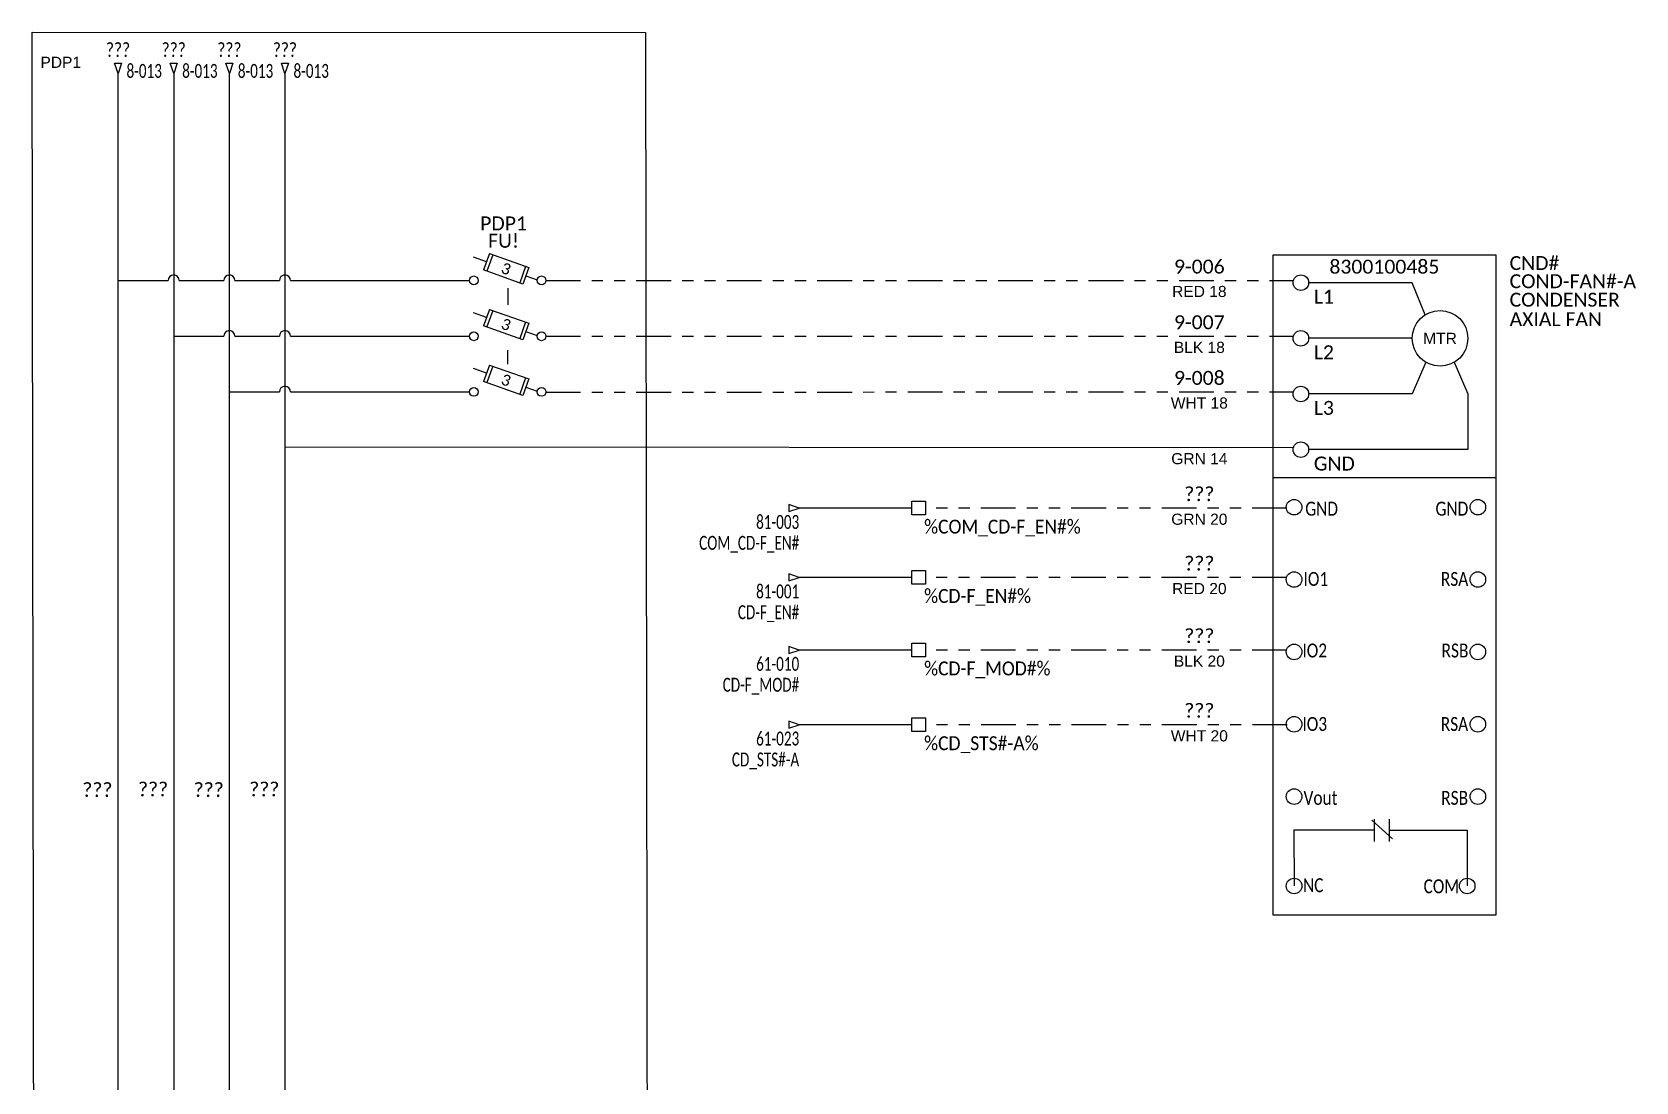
# Model space of a CAD drawing. Header units: inches. Extents: x 1.3 to 15.7, y 2 to 20.9.
# Drawn here: x 1.29 to 15.7, y 11.5 to 20.93 of the extents above; entities that cross this region are included whole.
import ezdxf
from ezdxf.enums import TextEntityAlignment as Align

# ---------------------------------------------------------------- set-up
doc = ezdxf.new("R2010")
doc.units = ezdxf.units.IN
doc.header["$MEASUREMENT"] = 0
doc.linetypes.add('PHANTOM2', pattern=[1.25, 0.625, -0.125, 0.125, -0.125, 0.125, -0.125])
for name, color, linetype in [('BLK_18', 251, 'Continuous'), ('BLK_20', 250, 'Continuous'), ('BRN_8', 46, 'Continuous'), ('DESC', 7, 'Continuous'), ('GRN_14', 76, 'Continuous'), ('GRN_20', 76, 'Continuous'), ('LINK', 9, 'Continuous'), ('LOC', 8, 'Continuous'), ('MISC', 7, 'Continuous'), ('ORG_8', 30, 'Continuous'), ('RED_18', 1, 'Continuous'), ('RED_20', 1, 'Continuous'), ('SYMS', 7, 'Continuous'), ('TAGFIXED', 7, 'Continuous'), ('TAGS', 150, 'Continuous'), ('TERMS', 123, 'Continuous'), ('wht_18', 7, 'Continuous'), ('WHT_20', 7, 'Continuous'), ('WIRENO', 72, 'Continuous'), ('WIREREF_DEST', 52, 'Continuous'), ('XREF', 7, 'Continuous'), ('YEL_8', 2, 'Continuous')]:
    doc.layers.add(name, color=color, linetype=linetype)
doc.styles.get("Standard").update_dxf_attribs({"font": 'arial.ttf'})
doc.styles.add('WD', font='calibri.ttf')

# ---------------------------------------------------------------- blocks, each defined once
blk = doc.blocks.new('HDS21FL0')
for p, q in [((-0.19, 0.168), (-0.307, 0.21)), ((-0.163, 0.241), (-0.216, 0.094)), ((-0.134, 0.231), (-0.187, 0.084)), ((-0.163, 0.241), (0.19, 0.116)), ((0.137, -0.032), (-0.216, 0.094)), ((0.16, 0.126), (0.108, -0.021)), ((0.19, 0.116), (0.137, -0.032)), ((0.164, 0.042), (0.264, 0.006))]:
    blk.add_line(p, q)
at = {"linetype": 'Continuous'}
for centre in [(-0.304, 0), (0.304, 0)]:
    blk.add_circle(centre, 0.04, dxfattribs=at)
at = {"style": 'WD', "width": 0.7}
for tag, p in [('INST', (-0.031, 0.607)), ('LOC', (-0.031, 0.438))]:
    blk.add_attdef(tag, text='', height=0.125, dxfattribs=at).set_placement(p, align=Align.CENTER)
at = {"style": 'WD'}
blk.add_attdef('TAG2', text='', height=0.125, dxfattribs=at).set_placement((-0.031, 0.281), align=Align.CENTER)
for tag, p in [('X2LINK', (0, 0.375)), ('X8LINK', (0, -0.25))]:
    blk.add_attdef(tag, p, '', height=0.01, dxfattribs=at)
at = {"style": 'WD', "width": 0.7}
blk.add_attdef('RATING1', text='', height=0.125, rotation=340.3798, dxfattribs=at).set_placement((-0.013, 0.105), align=Align.MIDDLE_CENTER)
at = {"style": 'WD'}
for tag, p, height, flags in [('CONTACT', (0.098, 0.24), 0.01, 9), ('FAMILY', (0.098, 0.264), 0.01, 9), ('X4TERM01', (-0.344, 0), 0.0125, 1), ('X1TERM02', (0.344, 0), 0.0125, 1)]:
    blk.add_attdef(tag, p, '', height=height, dxfattribs=dict(at, flags=flags))
at = {"linetype": 'Continuous', "style": 'WD', "flags": 8}
blk.add_attdef('TERM01', text='', height=0.125, dxfattribs=at).set_placement((-0.406, -0.031), align=Align.TOP_RIGHT)
blk.add_attdef('TERM02', text='', height=0.125, dxfattribs=at).set_placement((0.406, -0.031), align=Align.TOP_LEFT)
blk = doc.blocks.new('HA1D2')
blk.add_lwpolyline([(0, 0.094), (0.031, 0.094), (0, 0), (-0.031, 0.094), (0, 0.094)])
at = {"style": 'WD', "width": 0.8, "flags": 8}
blk.add_attdef('WIRENO', text='', height=0.125, dxfattribs=at).set_placement((0, 0.15), align=Align.CENTER)
at = {"style": 'WD', "flags": 1}
for tag, p in [('X8TERM01', (0, 0)), ('SIGCODE', (0.026, 0.066))]:
    blk.add_attdef(tag, p, '', height=0.01, dxfattribs=at)
at = {"style": 'WD', "width": 0.7}
for tag, p in [('XREF', (0.077, -0.037)), ('DESC1', (0.077, -0.206))]:
    blk.add_attdef(tag, p, '', height=0.125, dxfattribs=at)
blk = doc.blocks.new('HDS11FL')
for p, q in [((-0.19, 0.168), (-0.307, 0.21)), ((-0.163, 0.241), (-0.216, 0.094)), ((-0.134, 0.231), (-0.187, 0.084)), ((-0.163, 0.241), (0.19, 0.116)), ((0.137, -0.032), (-0.216, 0.094)), ((0.16, 0.126), (0.108, -0.021)), ((0.19, 0.116), (0.137, -0.032)), ((0.164, 0.042), (0.264, 0.006))]:
    blk.add_line(p, q)
at = {"linetype": 'Continuous'}
for centre in [(-0.304, 0), (0.304, 0)]:
    blk.add_circle(centre, 0.04, dxfattribs=at)
at = {"style": 'WD', "width": 0.7}
for tag, p in [('INST', (-0.031, 0.607)), ('LOC', (-0.031, 0.438))]:
    blk.add_attdef(tag, text='', height=0.125, dxfattribs=at).set_placement(p, align=Align.CENTER)
at = {"style": 'WD'}
blk.add_attdef('TAG1', text='', height=0.125, dxfattribs=at).set_placement((-0.031, 0.281), align=Align.CENTER)
for tag, p in [('X2LINK', (0, 0.406)), ('X8LINK', (0, -0.109))]:
    blk.add_attdef(tag, p, '', height=0.01, dxfattribs=at)
at = {"style": 'WD', "width": 0.7}
blk.add_attdef('RATING1', text='', height=0.125, rotation=340.3798, dxfattribs=at).set_placement((-0.013, 0.105), align=Align.MIDDLE_CENTER)
at = {"linetype": 'Continuous', "style": 'WD', "flags": 9}
for tag, p in [('ASSYCODE', (0.126, 0.206)), ('MFG', (0.126, 0.228)), ('CAT', (0.126, 0.247))]:
    blk.add_attdef(tag, text='', height=0.01, dxfattribs=at).set_placement(p, align=Align.CENTER)
at = {"style": 'WD'}
for tag, p, height, flags in [('CONTACT', (0.098, 0.187), 0.01, 9), ('FAMILY', (0.098, 0.264), 0.01, 9), ('X4TERM01', (-0.344, 0), 0.0125, 1), ('X1TERM02', (0.344, 0), 0.0125, 1)]:
    blk.add_attdef(tag, p, '', height=height, dxfattribs=dict(at, flags=flags))
at = {"linetype": 'Continuous', "style": 'WD', "flags": 8}
blk.add_attdef('TERM01', text='', height=0.125, dxfattribs=at).set_placement((-0.406, -0.031), align=Align.TOP_RIGHT)
blk.add_attdef('TERM02', text='', height=0.125, dxfattribs=at).set_placement((0.406, -0.031), align=Align.TOP_LEFT)
blk = doc.blocks.new('*U117')
blk.add_circle((0, 0), 0.0699)
blk = doc.blocks.new('*U118')
at = {"color": 0, "linetype": 'ByBlock', "lineweight": -2, "transparency": 16777216}
for p in [(0, 2.6), (0, 1.95), (0, 1.3), (0, 0.65), (0, 0)]:
    blk.add_blockref('*U117', p, dxfattribs=at)
blk = doc.blocks.new('*U119')
blk.add_circle((0, 0), 0.0699)
blk = doc.blocks.new('*U120')
at = {"color": 0, "linetype": 'ByBlock', "lineweight": -2, "transparency": 16777216}
for p in [(0, 2.6), (0, 1.95), (0, 1.3), (0, 0.65), (0, 0)]:
    blk.add_blockref('*U119', p, dxfattribs=at)
blk = doc.blocks.new('HMO1_COND_FAN')
for p, q in [((0.25, 1.75), (-0.68, 1.75)), ((0.25, 0.75), (-0.68, 0.75)), ((-1, 0), (1, 0))]:
    blk.add_line(p, q)
at = {"ltscale": 0.5}
for p, q in [((0.366, 1.461), (0.25, 1.75)), ((0.25, 1.25), (-0.68, 1.25)), ((0.372, 1.035), (0.25, 0.75)), ((0.628, 1.035), (0.75, 0.75)), ((0.75, 0.75), (0.75, 0.25)), ((0.75, 0.25), (-0.68, 0.25)), ((-0.112, -3.078), (0.072, -3.246)), ((-0.089, -3.27), (-0.089, -3.07)), ((0.046, -3.27), (0.046, -3.07)), ((0.046, -3.17), (0.744, -3.17)), ((0.744, -3.17), (0.744, -3.67))]:
    blk.add_line(p, q, dxfattribs=at)
blk.add_lwpolyline([(-1, 2), (1, 2), (1, -3.932), (-1, -3.932)], close=True)
blk.add_lwpolyline([(-0.089, -3.17), (-0.814, -3.17), (-0.811, -3.67)], dxfattribs=at)
for centre, radius in [((-0.75, 1.75), 0.0699), ((0.5, 1.25), 0.25), ((-0.75, 1.25), 0.0699), ((-0.75, 0.75), 0.0699), ((-0.75, 0.25), 0.0699), ((-0.811, -3.67), 0.0699), ((0.744, -3.67), 0.0699)]:
    blk.add_circle(centre, radius)
for name, p in [('*U120', (-0.811, -2.867)), ('*U118', (0.84, -2.867))]:
    blk.add_blockref(name, p)
at = {"insert": (0.5, 1.25), "char_height": 0.1, "attachment_point": 5}
blk.add_mtext_dynamic_manual_height_columns('MTR', width=1, gutter_width=0.5, heights=[-0.1], dxfattribs=at)
at = {"style": 'WD'}
for tag, p in [('CAT', (0, 1.896)), ('XREF', (2.147, 0.09))]:
    blk.add_attdef(tag, text='', height=0.125, dxfattribs=at).set_placement(p, align=Align.MIDDLE)
for tag, flags, p in [('FAMILY', 9, (0.567, 1.834)), ('INST', 1, (1.307, 1.864)), ('ASSYCODE', 9, (0.567, 1.659))]:
    blk.add_attdef(tag, text='', height=0.125, dxfattribs=dict(at, flags=flags)).set_placement(p, align=Align.CENTER)
for tag, p in [('LOC', (1.125, 1.926)), ('TAG1', (1.125, 1.763)), ('TERM01', (-0.634, 1.625)), ('DESC1', (1.125, 1.597)), ('DESC2', (1.125, 1.422)), ('RATING1', (1.125, 1.422)), ('DESC3', (1.125, 1.247)), ('TERM02', (-0.634, 1.125)), ('TERM03', (-0.634, 0.625)), ('TERM04', (-0.634, 0.125))]:
    blk.add_attdef(tag, text='', height=0.125, dxfattribs=at).set_placement(p, align=Align.MIDDLE_LEFT)
at = {"style": 'WD', "flags": 1}
for tag, p, height in [('X4TERM01', (-0.82, 1.75), 0.0125), ('X4TERM02', (-0.82, 1.25), 0.0125), ('X4TERM03', (-0.82, 0.75), 0.0125), ('X4TERM04', (-0.82, 0.25), 0.0125), ('X4TERM18', (-0.875, -0.275), 0.005), ('X1TERM23', (0.875, -0.277), 0.005), ('X4TERM19', (-0.875, -0.923), 0.005), ('X1TERM24', (0.874, -0.919), 0.005), ('X4TERM20', (-0.874, -1.566), 0.005), ('X1TERM25', (0.876, -1.571), 0.005), ('X4TERM21', (-0.873, -2.212), 0.005), ('X1TERM26', (0.874, -2.218), 0.005), ('X4TERM22', (-0.871, -2.878), 0.005), ('X1TERM27', (0.873, -2.869), 0.005), ('X4TERM29', (-0.873, -3.674), 0.005), ('X1TERM28', (0.777, -3.671), 0.005)]:
    blk.add_attdef(tag, p, '', height=height, dxfattribs=at)
blk.add_attdef('MFG', text='', height=0.125, dxfattribs=at).set_placement((0.337, 1.721), align=Align.MIDDLE)
at = {"style": 'WD'}
for tag, p in [('X4TERMDESC01', (-0.627, 1.625)), ('X4TERMDESC02', (-0.627, 1.125)), ('X4TERMDESC03', (-0.627, 0.625)), ('X4TERMDESC04', (-0.627, 0.062))]:
    blk.add_attdef(tag, text='', height=0.125, dxfattribs=at).set_placement(p, align=Align.TOP_LEFT)
at = {"style": 'WD', "flags": 1}
for tag, p in [('RATING2', (1.125, 1.247)), ('RATING3', (1.125, 1.047)), ('RATING4', (1.125, 0.859)), ('RATING5', (1.125, 0.672)), ('RATING6', (1.125, 0.484)), ('RATING7', (1.125, 0.297)), ('RATING8', (1.125, 0.109)), ('RATING9', (1.125, -0.078)), ('RATING10', (1.125, -0.266)), ('RATING11', (1.125, -0.453)), ('RATING12', (1.125, -0.641))]:
    blk.add_attdef(tag, text='', height=0.125, dxfattribs=at).set_placement(p, align=Align.MIDDLE_LEFT)
at = {"style": 'WD', "width": 0.8}
for tag, p in [('TERM18', (-0.711, -0.218)), ('TERM19', (-0.726, -0.849)), ('TERM20', (-0.736, -1.493)), ('TERM21', (-0.736, -2.152)), ('TERM22', (-0.726, -2.816))]:
    blk.add_attdef(tag, text='', height=0.125, dxfattribs=at).set_placement(p, align=Align.TOP_LEFT)
for tag, p in [('TERM23', (0.754, -0.218)), ('TERM24', (0.754, -0.849)), ('TERM25', (0.755, -1.493)), ('TERM26', (0.753, -2.152)), ('TERM27', (0.752, -2.816)), ('TERM28', (0.672, -3.61))]:
    blk.add_attdef(tag, text='', height=0.125, dxfattribs=at).set_placement(p, align=Align.TOP_RIGHT)
blk.add_attdef('TERM29', text='', height=0.125, dxfattribs=at).set_placement((-0.731, -3.663), align=Align.MIDDLE_LEFT)
blk = doc.blocks.new('WD_WNH')
at = {"linetype": 'Continuous', "style": 'WD'}
blk.add_attdef('WIRENO', text='', height=0.125, dxfattribs=at).set_placement((0, 0.062), align=Align.CENTER)
at = {"style": 'WD', "flags": 1}
for tag, p in [('W01USER', (0, 0.078)), ('W02USER', (0, 0.07)), ('W03USER', (0, 0.062)), ('W04USER', (0, 0.055)), ('W05USER', (0, 0.047)), ('W06USER', (0, 0.039)), ('W07USER', (0, 0.031)), ('W08USER', (0, 0.023)), ('W09USER', (0, 0.016)), ('W10USER', (0, 0.008))]:
    blk.add_attdef(tag, text='', height=0.005, dxfattribs=at).set_placement(p, align=Align.CENTER)
blk = doc.blocks.new('HA1D3')
blk.add_lwpolyline([(-0.094, 0), (-0.094, -0.031), (0, 0), (-0.094, 0.031), (-0.094, 0)])
at = {"style": 'WD', "width": 0.8, "flags": 8}
blk.add_attdef('WIRENO', text='', height=0.125, dxfattribs=at).set_placement((0, 0.094), align=Align.RIGHT)
at = {"style": 'WD', "flags": 1}
blk.add_attdef('SIGCODE', text='', height=0.01, dxfattribs=at).set_placement((-0.02, 0.047), align=Align.RIGHT)
blk.add_attdef('X1TERM01', (0, 0), '', height=0.01, dxfattribs=at)
at = {"style": 'WD', "width": 0.7}
for tag, p in [('XREF', (0, -0.188)), ('DESC1', (0, -0.375))]:
    blk.add_attdef(tag, text='', height=0.125, dxfattribs=at).set_placement(p, align=Align.RIGHT)
blk = doc.blocks.new('HT0001')
for p, q in [((-0.062, 0.062), (0.062, 0.062)), ((-0.062, -0.062), (-0.062, 0.062)), ((0.062, 0.062), (0.062, -0.062)), ((0.062, -0.062), (-0.062, -0.062))]:
    blk.add_line(p, q)
at = {"style": 'WD'}
for tag, p, width in [('INST', (0.062, 0.42), 0.7), ('LOC', (0.062, 0.25), 0.7), ('DESC1', (0.05, -0.385), 0.8)]:
    blk.add_attdef(tag, p, '', height=0.125, dxfattribs=dict(at, width=width))
at = {"linetype": 'Continuous', "style": 'WD'}
for tag, p, height, width, flags in [('TERM01', (0.062, 0.094), 0.125, 0.8, 8), ('TAGSTRIP', (0.05, -0.229), 0.125, 0.9, 8), ('DESC2', (0.05, -0.541), 0.125, 0.8, 8), ('CAT', (0.213, -0.406), 0.109, 0.8, 1), ('DESC3', (0.05, -0.698), 0.125, 0.8, 8)]:
    blk.add_attdef(tag, p, '', height=height, dxfattribs=dict(at, width=width, flags=flags))
at = {"style": 'WD', "flags": 1}
for tag, p, height in [('X4TERM01', (-0.062, 0), 0.0125), ('X4TERMDESC01', (-0.055, -0.023), 0.025), ('X2TERMDESC01', (-0.006, 0.029), 0.025), ('X2TERM01', (0, 0.062), 0.0125), ('STRIPSEQ', (0, 0), 0.00125), ('X2PIN01', (0.033, 0.084), 0.0125), ('X1TERMDESC01', (0.039, 0.007), 0.025), ('X1TERM01', (0.062, 0), 0.0125), ('X1PIN01', (0.087, 0.016), 0.0125), ('X4PIN01', (-0.114, -0.038), 0.0125), ('LINKTERM', (0, -0.002), 0.00125), ('X8TERMDESC01', (0, -0.054), 0.025), ('X8TERM01', (0, -0.062), 0.0125), ('X8PIN01', (0.026, -0.096), 0.0125)]:
    blk.add_attdef(tag, p, '', height=height, dxfattribs=at)
at = {"style": 'WD', "width": 0.7, "flags": 1}
blk.add_attdef('ASSYCODE', (0.062, -0.281), '', height=0.01, dxfattribs=at)
at = {"linetype": 'Continuous', "style": 'WD', "width": 0.8, "flags": 1}
blk.add_attdef('MFG', text='', height=0.109, dxfattribs=at).set_placement((0.088, -0.406), align=Align.RIGHT)
blk = doc.blocks.new('WD_WNV')
at = {"linetype": 'Continuous', "style": 'WD'}
blk.add_attdef('WIRENO', text='', height=0.125, dxfattribs=at).set_placement((-0.05, 0), align=Align.MIDDLE_RIGHT)
at = {"style": 'WD', "flags": 1}
for tag, p in [('W01USER', (-0.062, 0.094)), ('W02USER', (-0.062, 0.086)), ('W03USER', (-0.062, 0.078)), ('W04USER', (-0.062, 0.07)), ('W05USER', (-0.062, 0.062)), ('W06USER', (-0.062, 0.055)), ('W07USER', (-0.062, 0.047)), ('W08USER', (-0.062, 0.039)), ('W09USER', (-0.062, 0.031)), ('W10USER', (-0.062, 0.023))]:
    blk.add_attdef(tag, text='', height=0.005, dxfattribs=at).set_placement(p, align=Align.CENTER)

msp = doc.modelspace()

# ---------------------------------------------------------------- linework, layer by layer
at = {"color": 8, "ltscale": 0.5}
msp.add_lwpolyline([(1.289, 20.933), (6.798, 20.931), (6.825, 2.045), (1.316, 2.045)], close=True, dxfattribs=at)
at = {"layer": 'BLK_18', "linetype": 'PHANTOM2', "ltscale": 0.5}
msp.add_line((5.904, 18.201), (12.616, 18.201), dxfattribs=at)
at = {"layer": 'BLK_20', "ltscale": 0.5}
msp.add_line((9.19, 15.382), (8.18, 15.382), dxfattribs=at)
at = {"layer": 'BLK_20', "linetype": 'PHANTOM2', "ltscale": 0.5}
msp.add_line((12.561, 15.382), (9.315, 15.382), dxfattribs=at)
at = {"layer": 'BRN_8', "ltscale": 0.5}
for p, q in [((2.061, 2.659), (2.061, 20.56)), ((2.061, 18.701), (2.511, 18.701)), ((2.611, 18.701), (3.011, 18.701)), ((3.111, 18.701), (3.51, 18.701)), ((3.61, 18.701), (5.217, 18.701))]:
    msp.add_line(p, q, dxfattribs=at)
for centre in [(2.561, 18.701), (3.061, 18.701), (3.56, 18.701)]:
    msp.add_arc(centre, 0.05, 0, 180, dxfattribs=at)
at = {"layer": 'GRN_14', "ltscale": 0.5}
for p, q in [((3.56, 20.56), (3.56, 2.659)), ((3.56, 17.206), (12.616, 17.201))]:
    msp.add_line(p, q, dxfattribs=at)
at = {"layer": 'GRN_20', "ltscale": 0.5}
msp.add_line((9.19, 16.657), (8.18, 16.657), dxfattribs=at)
at = {"layer": 'GRN_20', "linetype": 'PHANTOM2', "ltscale": 0.5}
msp.add_line((12.561, 16.657), (9.315, 16.657), dxfattribs=at)
at = {"layer": 'LINK'}
for points in [[(5.561, 18.634), (5.561, 18.484)], [(5.561, 17.951), (5.561, 18.076)]]:
    msp.add_lwpolyline(points, dxfattribs=at)
at = {"layer": 'ORG_8', "ltscale": 0.5}
for p, q in [((2.561, 20.56), (2.561, 2.659)), ((2.561, 18.201), (3.011, 18.201)), ((3.111, 18.201), (3.51, 18.201)), ((3.61, 18.201), (5.217, 18.201))]:
    msp.add_line(p, q, dxfattribs=at)
for centre in [(3.061, 18.201), (3.56, 18.201)]:
    msp.add_arc(centre, 0.05, 0, 180, dxfattribs=at)
at = {"layer": 'RED_18', "linetype": 'PHANTOM2', "ltscale": 0.5}
msp.add_line((5.904, 18.702), (12.616, 18.701), dxfattribs=at)
at = {"layer": 'RED_20', "ltscale": 0.5}
msp.add_line((9.19, 16.034), (8.18, 16.034), dxfattribs=at)
at = {"layer": 'RED_20', "linetype": 'PHANTOM2', "ltscale": 0.5}
msp.add_line((12.56, 16.034), (9.315, 16.034), dxfattribs=at)
at = {"layer": 'wht_18', "linetype": 'PHANTOM2', "ltscale": 0.5}
msp.add_line((5.904, 17.699), (12.616, 17.701), dxfattribs=at)
at = {"layer": 'WHT_20', "ltscale": 0.5}
msp.add_line((9.19, 14.711), (8.18, 14.711), dxfattribs=at)
at = {"layer": 'WHT_20', "linetype": 'PHANTOM2', "ltscale": 0.5}
msp.add_line((12.563, 14.711), (9.315, 14.711), dxfattribs=at)
at = {"layer": 'YEL_8', "ltscale": 0.5}
msp.add_line((3.061, 2.659), (3.061, 20.56), dxfattribs=at)
at = {"layer": 'YEL_8'}
for p, q in [((3.061, 17.701), (3.51, 17.701)), ((3.61, 17.701), (5.217, 17.701))]:
    msp.add_line(p, q, dxfattribs=at)
msp.add_arc((3.56, 17.701), 0.05, 0, 180, dxfattribs=at)

# ---------------------------------------------------------------- block references
at = {"layer": 'SYMS', "ltscale": 0.5}
ref = msp.add_blockref('HA1D2', (2.061, 20.56), dxfattribs=at)
ref.add_attrib('WIRENO', '???', dxfattribs={"layer": 'WIREREF_DEST', "height": 0.125, "style": 'WD', "width": 0.8, "flags": 8}).set_placement((2.061, 20.71), align=Align.CENTER)
ref.add_attrib('XREF', '8-013', (2.137, 20.522), dxfattribs={"layer": 'XREF', "height": 0.125, "style": 'WD', "width": 0.7})
ref = msp.add_blockref('HA1D2', (2.561, 20.56), dxfattribs=at)
ref.add_attrib('WIRENO', '???', dxfattribs={"layer": 'WIREREF_DEST', "height": 0.125, "style": 'WD', "width": 0.8, "flags": 8}).set_placement((2.561, 20.71), align=Align.CENTER)
ref.add_attrib('XREF', '8-013', (2.637, 20.522), dxfattribs={"layer": 'XREF', "height": 0.125, "style": 'WD', "width": 0.7})
ref = msp.add_blockref('HA1D2', (3.061, 20.56), dxfattribs=at)
ref.add_attrib('WIRENO', '???', dxfattribs={"layer": 'WIREREF_DEST', "height": 0.125, "style": 'WD', "width": 0.8, "flags": 8}).set_placement((3.061, 20.71), align=Align.CENTER)
ref.add_attrib('XREF', '8-013', (3.137, 20.522), dxfattribs={"layer": 'XREF', "height": 0.125, "style": 'WD', "width": 0.7})
ref = msp.add_blockref('HA1D2', (3.56, 20.56), dxfattribs=at)
ref.add_attrib('WIRENO', '???', dxfattribs={"layer": 'WIREREF_DEST', "height": 0.125, "style": 'WD', "width": 0.8, "flags": 8}).set_placement((3.56, 20.71), align=Align.CENTER)
ref.add_attrib('XREF', '8-013', (3.637, 20.522), dxfattribs={"layer": 'XREF', "height": 0.125, "style": 'WD', "width": 0.7})
at = {"layer": 'SYMS'}
ref = msp.add_blockref('HDS11FL', (5.561, 18.702), dxfattribs=at)
ref.add_attrib('RATING1', '3', dxfattribs={"layer": 'MISC', "height": 0.1, "rotation": 340.3798, "style": 'WD'}).set_placement((5.547, 18.807), align=Align.MIDDLE_CENTER)
ref.add_attrib('LOC', 'PDP1', dxfattribs={"layer": 'LOC', "height": 0.125, "style": 'WD'}).set_placement((5.524, 19.152), align=Align.CENTER)
ref.add_attrib('TAG1F', 'FU!', dxfattribs={"layer": 'TAGFIXED', "height": 0.125, "style": 'WD'}).set_placement((5.524, 18.996), align=Align.CENTER)
at = {"layer": 'SYMS', "ltscale": 0.5}
ref = msp.add_blockref('HMO1_COND_FAN', (13.436, 16.932), dxfattribs=at)
ref.add_attrib('DESC1', 'CONDENSER', dxfattribs={"layer": 'DESC', "height": 0.125, "style": 'WD'}).set_placement((14.561, 18.529), align=Align.MIDDLE_LEFT)
ref.add_attrib('LOC', 'CND#', dxfattribs={"layer": 'LOC', "height": 0.125, "style": 'WD'}).set_placement((14.561, 18.858), align=Align.MIDDLE_LEFT)
ref.add_attrib('CAT', '8300100485', dxfattribs={"layer": 'MISC', "height": 0.125, "style": 'WD'}).set_placement((13.436, 18.829), align=Align.MIDDLE)
ref.add_attrib('TAG1F', 'COND-FAN#-A', dxfattribs={"layer": 'TAGFIXED', "height": 0.125, "style": 'WD'}).set_placement((14.561, 18.695), align=Align.MIDDLE_LEFT)
ref.add_attrib('TERM01', 'L1', dxfattribs={"layer": 'TERMS', "height": 0.125, "style": 'WD'}).set_placement((12.802, 18.557), align=Align.MIDDLE_LEFT)
ref.add_attrib('TERM02', 'L2', dxfattribs={"layer": 'TERMS', "height": 0.125, "style": 'WD'}).set_placement((12.802, 18.057), align=Align.MIDDLE_LEFT)
ref.add_attrib('TERM03', 'L3', dxfattribs={"layer": 'TERMS', "height": 0.125, "style": 'WD'}).set_placement((12.802, 17.557), align=Align.MIDDLE_LEFT)
ref.add_attrib('TERM04', 'GND', dxfattribs={"layer": 'TERMS', "height": 0.125, "style": 'WD'}).set_placement((12.802, 17.057), align=Align.MIDDLE_LEFT)
ref.add_attrib('DESC2', 'AXIAL FAN', dxfattribs={"layer": 'DESC', "height": 0.125, "style": 'WD'}).set_placement((14.561, 18.354), align=Align.MIDDLE_LEFT)
ref.add_attrib('TERM18', 'GND', dxfattribs={"layer": 'TERMS', "height": 0.125, "style": 'WD', "width": 0.8}).set_placement((12.725, 16.714), align=Align.TOP_LEFT)
ref.add_attrib('TERM19', 'IO1', dxfattribs={"layer": 'TERMS', "height": 0.125, "style": 'WD', "width": 0.8}).set_placement((12.71, 16.083), align=Align.TOP_LEFT)
ref.add_attrib('TERM20', 'IO2', dxfattribs={"layer": 'TERMS', "height": 0.125, "style": 'WD', "width": 0.8}).set_placement((12.7, 15.44), align=Align.TOP_LEFT)
ref.add_attrib('TERM21', 'IO3', dxfattribs={"layer": 'TERMS', "height": 0.125, "style": 'WD', "width": 0.8}).set_placement((12.7, 14.78), align=Align.TOP_LEFT)
ref.add_attrib('TERM22', 'Vout', dxfattribs={"layer": 'TERMS', "height": 0.125, "style": 'WD', "width": 0.8}).set_placement((12.71, 14.116), align=Align.TOP_LEFT)
ref.add_attrib('TERM23', 'GND', dxfattribs={"layer": 'TERMS', "height": 0.125, "style": 'WD', "width": 0.8}).set_placement((14.19, 16.714), align=Align.TOP_RIGHT)
ref.add_attrib('TERM24', 'RSA', dxfattribs={"layer": 'TERMS', "height": 0.125, "style": 'WD', "width": 0.8}).set_placement((14.19, 16.083), align=Align.TOP_RIGHT)
ref.add_attrib('TERM25', 'RSB', dxfattribs={"layer": 'TERMS', "height": 0.125, "style": 'WD', "width": 0.8}).set_placement((14.191, 15.44), align=Align.TOP_RIGHT)
ref.add_attrib('TERM26', 'RSA', dxfattribs={"layer": 'TERMS', "height": 0.125, "style": 'WD', "width": 0.8}).set_placement((14.189, 14.78), align=Align.TOP_RIGHT)
ref.add_attrib('TERM27', 'RSB', dxfattribs={"layer": 'TERMS', "height": 0.125, "style": 'WD', "width": 0.8}).set_placement((14.188, 14.116), align=Align.TOP_RIGHT)
ref.add_attrib('TERM28', 'COM', dxfattribs={"layer": 'TERMS', "height": 0.125, "style": 'WD', "width": 0.8}).set_placement((14.108, 13.322), align=Align.TOP_RIGHT)
ref.add_attrib('TERM29', 'NC', dxfattribs={"layer": 'TERMS', "height": 0.125, "style": 'WD', "width": 0.8}).set_placement((12.705, 13.269), align=Align.MIDDLE_LEFT)
at = {"layer": 'SYMS'}
ref = msp.add_blockref('HDS21FL0', (5.561, 18.201), dxfattribs=at)
ref.add_attrib('RATING1', '3', dxfattribs={"layer": 'MISC', "height": 0.1, "rotation": 340.3798, "style": 'WD'}).set_placement((5.547, 18.306), align=Align.MIDDLE_CENTER)
ref = msp.add_blockref('HDS21FL0', (5.561, 17.701), dxfattribs=at)
ref.add_attrib('RATING1', '3', dxfattribs={"layer": 'MISC', "height": 0.1, "rotation": 340.3798, "style": 'WD'}).set_placement((5.547, 17.806), align=Align.MIDDLE_CENTER)
at = {"layer": 'SYMS', "ltscale": 0.5}
ref = msp.add_blockref('HT0001', (9.252, 16.657), dxfattribs=at)
ref.add_attrib('TAGSTRIP', '%COM_CD-F_EN#%', (9.302, 16.428), dxfattribs={"layer": 'TAGS', "linetype": 'Continuous', "height": 0.125, "style": 'WD', "width": 0.9, "flags": 8})
ref = msp.add_blockref('HA1D3', (8.18, 16.657), dxfattribs=at)
ref.add_attrib('DESC1', 'COM_CD-F_EN#', dxfattribs={"layer": 'DESC', "height": 0.125, "style": 'WD', "width": 0.7}).set_placement((8.18, 16.282), align=Align.RIGHT)
ref.add_attrib('XREF', '81-003', dxfattribs={"layer": 'XREF', "height": 0.125, "style": 'WD', "width": 0.7}).set_placement((8.18, 16.47), align=Align.RIGHT)
ref = msp.add_blockref('HA1D3', (8.18, 16.034), dxfattribs=at)
ref.add_attrib('DESC1', 'CD-F_EN#', dxfattribs={"layer": 'DESC', "height": 0.125, "style": 'WD', "width": 0.7}).set_placement((8.18, 15.659), align=Align.RIGHT)
ref.add_attrib('XREF', '81-001', dxfattribs={"layer": 'XREF', "height": 0.125, "style": 'WD', "width": 0.7}).set_placement((8.18, 15.846), align=Align.RIGHT)
ref = msp.add_blockref('HT0001', (9.252, 16.034), dxfattribs=at)
ref.add_attrib('TAGSTRIP', '%CD-F_EN#%', (9.302, 15.805), dxfattribs={"layer": 'TAGS', "linetype": 'Continuous', "height": 0.125, "style": 'WD', "width": 0.9, "flags": 8})
ref = msp.add_blockref('HT0001', (9.252, 15.382), dxfattribs=at)
ref.add_attrib('TAGSTRIP', '%CD-F_MOD#%', (9.302, 15.154), dxfattribs={"layer": 'TAGS', "linetype": 'Continuous', "height": 0.125, "style": 'WD', "width": 0.9, "flags": 8})
ref = msp.add_blockref('HA1D3', (8.18, 15.382), dxfattribs=at)
ref.add_attrib('DESC1', 'CD-F_MOD#', dxfattribs={"layer": 'DESC', "height": 0.125, "style": 'WD', "width": 0.7}).set_placement((8.18, 15.007), align=Align.RIGHT)
ref.add_attrib('XREF', '61-010', dxfattribs={"layer": 'XREF', "height": 0.125, "style": 'WD', "width": 0.7}).set_placement((8.18, 15.195), align=Align.RIGHT)
ref = msp.add_blockref('HA1D3', (8.18, 14.711), dxfattribs=at)
ref.add_attrib('DESC1', 'CD_STS#-A', dxfattribs={"layer": 'DESC', "height": 0.125, "style": 'WD', "width": 0.7}).set_placement((8.18, 14.336), align=Align.RIGHT)
ref.add_attrib('XREF', '61-023', dxfattribs={"layer": 'XREF', "height": 0.125, "style": 'WD', "width": 0.7}).set_placement((8.18, 14.524), align=Align.RIGHT)
ref = msp.add_blockref('HT0001', (9.252, 14.711), dxfattribs=at)
ref.add_attrib('TAGSTRIP', '%CD_STS#-A%', (9.302, 14.482), dxfattribs={"layer": 'TAGS', "linetype": 'Continuous', "height": 0.125, "style": 'WD', "width": 0.9, "flags": 8})
at = {"layer": 'WIRENO', "color": 9}
ref = msp.add_blockref('WD_WNH', (11.774, 18.701), dxfattribs=at)
ref.add_attrib('WIRENO', '9-006', dxfattribs={"linetype": 'Continuous', "height": 0.125, "style": 'WD'}).set_placement((11.774, 18.764), align=Align.CENTER)
ref = msp.add_blockref('WD_WNH', (11.774, 18.201), dxfattribs=at)
ref.add_attrib('WIRENO', '9-007', dxfattribs={"linetype": 'Continuous', "height": 0.125, "style": 'WD'}).set_placement((11.774, 18.264), align=Align.CENTER)
ref = msp.add_blockref('WD_WNH', (11.774, 17.701), dxfattribs=at)
ref.add_attrib('WIRENO', '9-008', dxfattribs={"linetype": 'Continuous', "height": 0.125, "style": 'WD'}).set_placement((11.774, 17.764), align=Align.CENTER)
ref = msp.add_blockref('WD_WNH', (11.774, 16.657), dxfattribs=at)
ref.add_attrib('WIRENO', '???', dxfattribs={"linetype": 'Continuous', "height": 0.125, "style": 'WD'}).set_placement((11.774, 16.72), align=Align.CENTER)
ref = msp.add_blockref('WD_WNH', (11.774, 16.034), dxfattribs=at)
ref.add_attrib('WIRENO', '???', dxfattribs={"linetype": 'Continuous', "height": 0.125, "style": 'WD'}).set_placement((11.774, 16.096), align=Align.CENTER)
ref = msp.add_blockref('WD_WNH', (11.774, 15.382), dxfattribs=at)
ref.add_attrib('WIRENO', '???', dxfattribs={"linetype": 'Continuous', "height": 0.125, "style": 'WD'}).set_placement((11.774, 15.445), align=Align.CENTER)
ref = msp.add_blockref('WD_WNH', (11.774, 14.711), dxfattribs=at)
ref.add_attrib('WIRENO', '???', dxfattribs={"linetype": 'Continuous', "height": 0.125, "style": 'WD'}).set_placement((11.774, 14.774), align=Align.CENTER)
at = {"layer": 'WIRENO', "ltscale": 0.5}
ref = msp.add_blockref('WD_WNV', (2.061, 14.125), dxfattribs=at)
ref.add_attrib('WIRENO', '???', dxfattribs={"linetype": 'Continuous', "height": 0.125, "style": 'WD'}).set_placement((2.011, 14.125), align=Align.MIDDLE_RIGHT)
ref = msp.add_blockref('WD_WNV', (2.561, 14.13), dxfattribs=at)
ref.add_attrib('WIRENO', '???', dxfattribs={"linetype": 'Continuous', "height": 0.125, "style": 'WD'}).set_placement((2.511, 14.13), align=Align.MIDDLE_RIGHT)
ref = msp.add_blockref('WD_WNV', (3.061, 14.125), dxfattribs=at)
ref.add_attrib('WIRENO', '???', dxfattribs={"linetype": 'Continuous', "height": 0.125, "style": 'WD'}).set_placement((3.011, 14.125), align=Align.MIDDLE_RIGHT)
ref = msp.add_blockref('WD_WNV', (3.56, 14.13), dxfattribs=at)
ref.add_attrib('WIRENO', '???', dxfattribs={"linetype": 'Continuous', "height": 0.125, "style": 'WD'}).set_placement((3.51, 14.13), align=Align.MIDDLE_RIGHT)

# ---------------------------------------------------------------- texts
at = {"ltscale": 0.5, "insert": (1.364, 20.712), "char_height": 0.1, "attachment_point": 1}
msp.add_mtext_dynamic_manual_height_columns('PDP1', width=0.82397, gutter_width=0.5, heights=[-0.1], dxfattribs=at)
at = {"layer": 'MISC', "char_height": 0.1, "attachment_point": 2}
for s, insert in [('RED 18', (11.774, 18.653)), ('BLK 18', (11.774, 18.151)), ('WHT 18', (11.774, 17.651)), ('\\W1.00;GRN 14', (11.774, 17.151)), ('GRN 20', (11.774, 16.607)), ('RED 20', (11.774, 15.984)), ('BLK 20', (11.774, 15.332)), ('WHT 20', (11.774, 14.661))]:
    msp.add_mtext(s, dxfattribs=dict(at, insert=insert))

doc.saveas('drawing.dxf')
